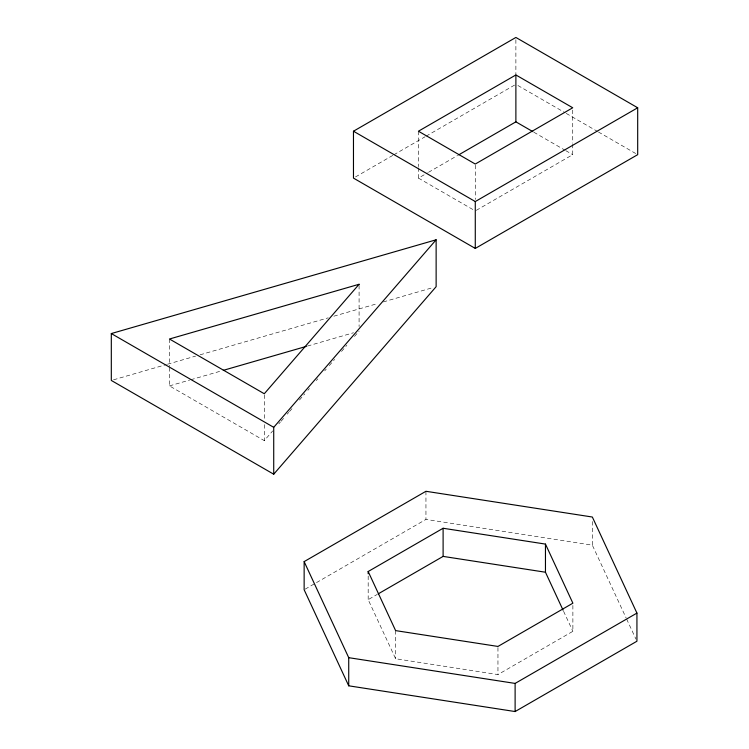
<?xml version="1.0" encoding="UTF-8"?>
<svg xmlns="http://www.w3.org/2000/svg" width="749" height="749" viewBox="0 0 749 749"><rect width="100%" height="100%" fill="white"/><g stroke="black" fill="none" stroke-linecap="round" stroke-linejoin="round"><path stroke-width="0.56" stroke-dasharray="3.75 2.81" d="M169.471 367.6L169.471 385.894L264.285 440.637L272.692 430.918M278.806 423.859L280.341 422.09M281.1 421.21L284.161 417.68M287.223 414.15L288.749 412.381M289.517 411.501L292.569 407.971M299.45 400.022L304.806 393.843M307.867 390.313L309.393 388.544M316.275 380.595L317.801 378.835M324.682 370.886L326.218 369.117M329.27 365.587L334.625 359.408M341.507 351.459L346.862 345.28M354.502 336.451L359.089 331.152M355.485 176.942L392.813 155.389M393.824 154.809L425.095 136.749M426.106 136.168L514.872 84.918M418.438 167.813L418.438 178.103L427.473 172.879M428.484 172.307L457.62 155.483M476.289 210.338L572.732 154.659L572.732 144.37M305.143 589.163L425.947 519.413L592.347 545.16L626.145 618M572.882 605.435L572.882 631.313L497.954 674.577L395.612 658.736L368.18 599.649L377.299 594.388M113.558 379.799L166.381 364.548M167.504 364.22L195.601 356.112M200.095 354.811L328.231 317.829M333.848 316.2L377.683 303.551M383.31 301.922L432.763 287.653M169.471 385.894L189.666 380.061M190.789 379.743L222.2 370.671M307.483 346.057L353.481 332.771M517.896 85.498L565.214 112.818M566.216 113.399L597.421 131.412M598.432 131.993L635.676 153.498M533.831 132.208L564.746 150.053M565.748 150.633L572.732 154.659M418.438 178.103L475.278 210.918M626.641 619.058L635.948 639.112M563.576 611.268L572.882 631.313M592.347 521.529L592.347 545.16M572.732 110.066L572.732 143.228M515.883 39.734L515.883 74.039M497.954 647.567L497.954 674.577M475.278 165.183L475.278 199.487M425.947 491.288L425.947 519.413M418.438 131.215L418.438 166.671M395.612 630.611L395.612 658.736M368.18 576.018L368.18 599.649M359.089 285.416L359.089 326.583M264.285 394.892L264.285 418.906M264.285 424.627L264.285 440.637M169.471 339.007L169.471 366.458"/><path stroke-width="1.12" d="M273.722 474.211L273.722 427.333L436.133 239.792L436.133 286.68L273.722 474.211L111.311 380.445L111.311 333.558L436.133 239.792M353.472 131.215L515.883 37.45L637.689 107.772L637.689 154.659L475.278 248.425L353.472 178.103L353.472 131.215L475.278 201.547L637.689 107.772M515.883 74.956L418.438 131.215L475.278 164.04L572.732 107.772L515.883 74.956L515.883 121.844L458.622 154.903M304.141 561.61L425.947 491.288L592.347 517.025L636.931 613.094L636.931 641.228L515.115 711.55L348.725 685.812L304.141 589.744L304.141 561.61L348.725 657.678L348.725 685.812M368.18 571.515L443.108 528.26L545.459 544.092L572.882 603.188L497.954 646.443L395.612 630.611L368.18 571.515L368.18 573.771M378.311 593.807L443.108 556.395L545.459 572.227L563.089 610.21M348.725 657.678L515.115 683.416L636.931 613.094M223.324 370.343L306.36 346.375M515.883 121.844L532.839 131.627M111.311 333.558L273.722 427.333M545.459 544.092L545.459 572.227M515.115 683.416L515.115 711.55M475.278 201.547L475.278 248.425M443.108 528.26L443.108 556.395M359.089 284.274L264.285 393.749L169.471 339.007L359.089 284.274"/></g></svg>
